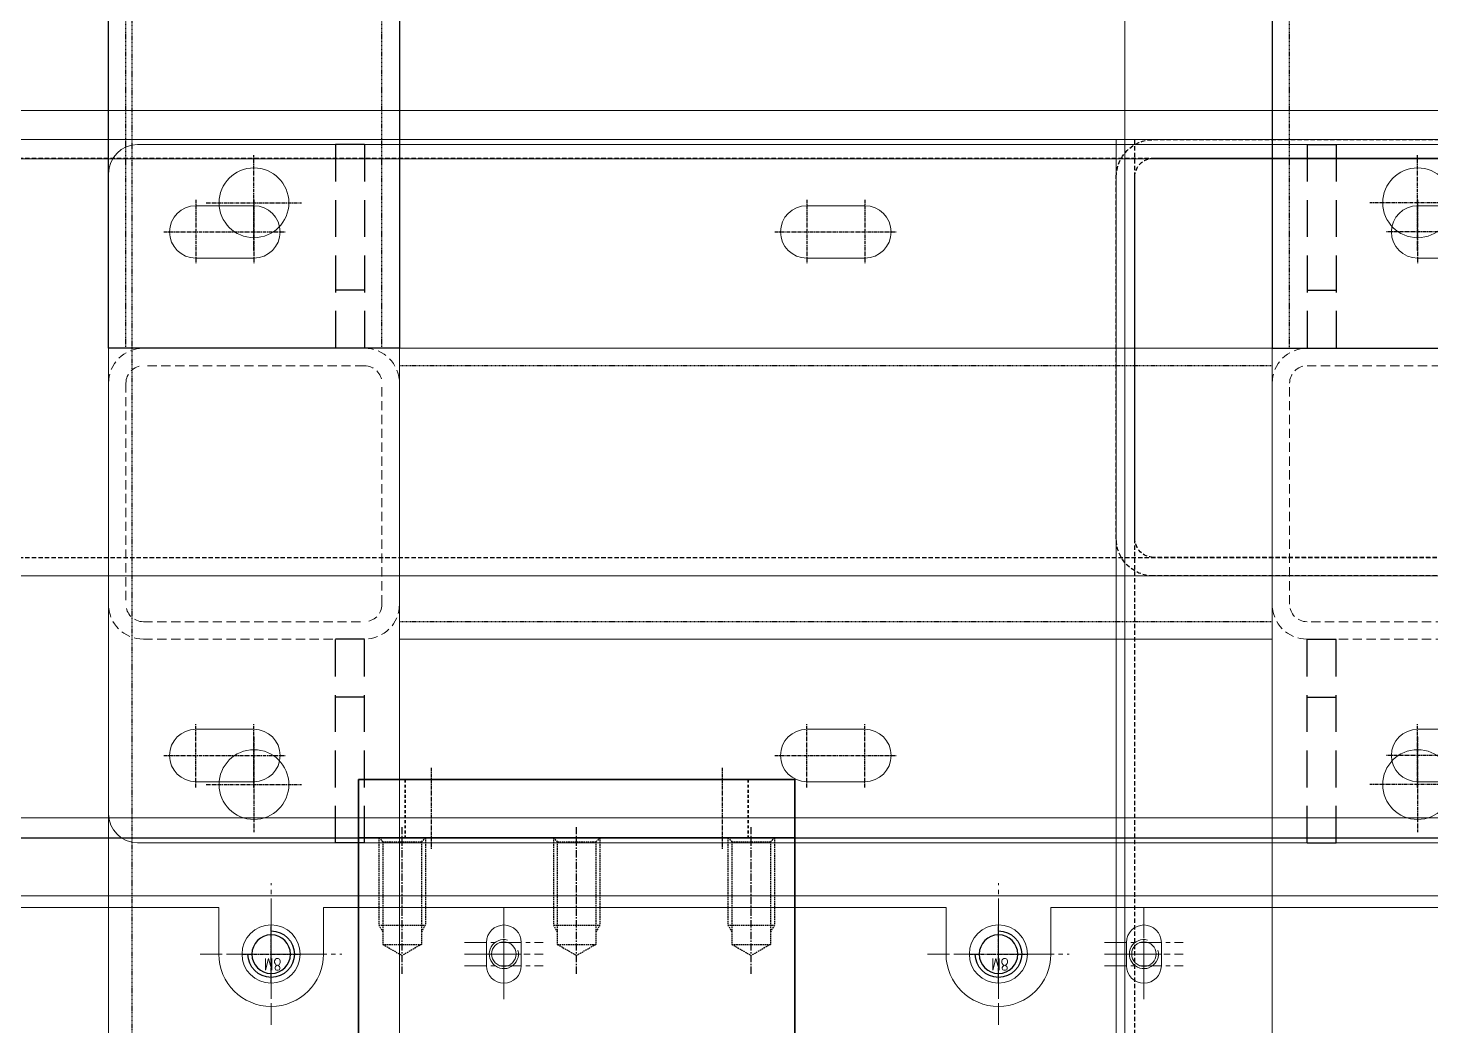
# Model space of a CAD drawing. Header units: millimetres. Extents: x -32759 to 129432, y 390 to 54305.
# Drawn here: x 21828 to 22069.1, y 25594.6 to 25766.1 of the extents above; entities that cross this region are included whole.
import ezdxf

# ---------------------------------------------------------------- set-up
doc = ezdxf.new("R2010")
doc.units = ezdxf.units.MM
for name, pattern in [('CENTER', [2, 1.25, -0.25, 0.25, -0.25]), ('CENTER1', [10, 7, -1, 1, -1]), ('DASHED', [19.05, 12.7, -6.35]), ('H10', [1.75, 1, -0.75]), ('HIDDEN', [0.375, 0.25, -0.125]), ('HIDDEN2', [4.7625, 3.175, -1.5875])]:
    doc.linetypes.add(name, pattern=pattern)
for name, color, linetype in [('01b', 30, 'Continuous'), ('01d', 211, 'Continuous'), ('2', 2, 'DASHED'), ('CL', 1, 'CENTER'), ('FL', 3, 'Continuous'), ('HL', 2, 'HIDDEN')]:
    doc.layers.add(name, color=color, linetype=linetype)
doc.layers.add('7-.35lay', color=5, linetype='Continuous', lineweight=35)
doc.layers.add('_BODY', color=7, linetype='Continuous', lineweight=13)
doc.styles.add('ROAMNS', font='romans.shx', dxfattribs={"width": 0.8, "bigfont": 'whgtxt.shx'})

# ---------------------------------------------------------------- blocks, each defined once
blk = doc.blocks.new('tyuserw')
at = {"ltscale": 0.5}
for p, q in [((207682.54, 29889.07), (206582.54, 29889.07)), ((206582.54, 29814.07), (207682.54, 29814.07))]:
    blk.add_line(p, q, dxfattribs=at)
at = {"layer": 'HL', "ltscale": 3}
for p, q in [((206582.54, 29885.87), (207682.54, 29885.87)), ((206582.54, 29817.27), (207682.54, 29817.27))]:
    blk.add_line(p, q, dxfattribs=at)
blk = doc.blocks.new('78544')
at = {"color": 0, "rotation": 90}
blk.add_blockref('tyuserw', (222093.38, -183538.49), dxfattribs=at)
blk = doc.blocks.new('546YQQR3')
at = {"ltscale": 0.5}
blk.add_line((208098.28, 16766.14), (208098.28, 17591.14), dxfattribs=at)
blk = doc.blocks.new('UYEWS')
blk.add_blockref('546YQQR3', (0, 293.69))
blk = doc.blocks.new('56WERWT')
at = {"ltscale": 0.5}
for p in [(208553.36, 12985.34), (207713.36, 12910.34)]:
    blk.add_line(p, (208553.36, 12910.34), dxfattribs=at)
at = {"layer": 'HL', "ltscale": 3}
blk.add_line((207713.36, 12913.54), (208553.36, 12913.54), dxfattribs=at)
blk = doc.blocks.new('875654')
at = {"layer": 'HL', "ltscale": 3}
for p, q in [((237346.1, 2606.34), (237283.9, 2606.34)), ((237346.1, 2603.14), (237283.9, 2603.14)), ((237277.5, 2599.94), (237277.5, 2537.74)), ((237280.7, 2599.94), (237280.7, 2537.74)), ((237349.3, 2537.74), (237349.3, 2599.94)), ((237352.5, 2537.74), (237352.5, 2599.94)), ((237283.9, 2534.54), (237346.1, 2534.54)), ((237283.9, 2531.34), (237346.1, 2531.34))]:
    blk.add_line(p, q, dxfattribs=at)
for centre, radius, start, end in [((237283.9, 2599.94), 6.4, 90, 180), ((237346.1, 2599.94), 6.4, 0, 90), ((237283.9, 2599.94), 3.2, 90, 180), ((237346.1, 2599.94), 3.2, 0, 90), ((237283.9, 2537.74), 6.4, 180, 270), ((237283.9, 2537.74), 3.2, 180, 270), ((237346.1, 2537.74), 6.4, 270, 0), ((237346.1, 2537.74), 3.2, 270, 0)]:
    blk.add_arc(centre, radius, start, end, dxfattribs=at)
blk = doc.blocks.new('T7ETT')
at = {"ltscale": 0.5}
for p, q in [((208158.87, 18593.09), (206535.87, 18593.09)), ((208158.87, 18593.09), (208158.87, 18518.09)), ((206535.87, 18518.09), (208158.87, 18518.09))]:
    blk.add_line(p, q, dxfattribs=at)
at = {"layer": 'HL', "ltscale": 3}
for p, q in [((206535.87, 18589.89), (208158.87, 18589.89)), ((206535.87, 18521.29), (208158.87, 18521.29))]:
    blk.add_line(p, q, dxfattribs=at)
blk = doc.blocks.new('574534')
for name, p in [('UYEWS', (-13724.46, 3117.63)), ('56WERWT', (-14184.54, 8017.12))]:
    blk.add_blockref(name, p)
at = {"color": 0}
blk.add_blockref('875654', (-42983.68, 18396.12), dxfattribs=at)
at = {"rotation": 90}
blk.add_blockref('T7ETT', (212886.91, -187231.41), dxfattribs=at)
blk = doc.blocks.new('A$C1D586A40')
at = {"color": 1, "linetype": 'CENTER', "ltscale": 3}
for p, q in [((225, 75.94), (225, 51.58)), ((350, 75.94), (350, 51.58)), ((200, 55.76), (200, 71.76)), ((310, 55.76), (310, 71.76)), ((206.75, 65.76), (193.25, 65.76)), ((316.75, 65.76), (303.25, 65.76)), ((206.75, 63.76), (193.25, 63.76)), ((237.18, 63.76), (212.82, 63.76)), ((316.75, 63.76), (303.25, 63.76)), ((362.18, 63.76), (337.82, 63.76)), ((206.75, 61.76), (193.25, 61.76)), ((316.75, 61.76), (303.25, 61.76))]:
    blk.add_line(p, q, dxfattribs=at)
at = {"color": 1, "linetype": 'CENTER1'}
for p, q in [((225, 70.76), (225, 56.76)), ((350, 70.76), (350, 56.76)), ((200, 68.34), (200, 59.19)), ((310, 68.34), (310, 59.19)), ((204.58, 63.76), (195.42, 63.76)), ((218, 63.76), (232, 63.76)), ((314.58, 63.76), (305.42, 63.76)), ((343, 63.76), (357, 63.76))]:
    blk.add_line(p, q, dxfattribs=at)
at = {"color": 3}
for p, q in [((197, 61.76), (197, 65.76)), ((203, 65.76), (203, 61.76)), ((307, 61.76), (307, 65.76)), ((313, 65.76), (313, 61.76)), ((216, 63.76), (216, 55.76)), ((234, 63.76), (234, 55.76)), ((341, 63.76), (341, 55.76)), ((359, 63.76), (359, 55.76)), ((135, 55.76), (216, 55.76)), ((234, 55.76), (341, 55.76)), ((359, 55.76), (466, 55.76))]:
    blk.add_line(p, q, dxfattribs=at)
at = {"color": 2, "ltscale": 10}
blk.add_lwpolyline([(785, 451.31), (785, 633.76), (135, 633.76), (135, 53.76), (785, 53.76), (785, 252.03)], dxfattribs=at)
at = {"color": 2}
for centre in [(225, 63.76), (350, 63.76)]:
    blk.add_circle(centre, 5, dxfattribs=at)
at = {"color": 3}
for centre in [(200, 63.76), (310, 63.76)]:
    blk.add_circle(centre, 2.1, dxfattribs=at)
for centre, radius, start, end in [((225, 63.76), 9, 0, 180), ((350, 63.76), 9, 0, 180), ((200, 65.76), 3, 0, 180), ((310, 65.76), 3, 0, 180), ((200, 61.76), 3, 180, 0), ((310, 61.76), 3, 180, 0)]:
    blk.add_arc(centre, radius, start, end, dxfattribs=at)
for centre in [(200, 63.76), (310, 63.76)]:
    blk.add_arc(centre, 2.5, 255.409, 195.034)
blk = doc.blocks.new('SDFGSDGFDSG')
at = {"color": 2, "linetype": 'H10', "ltscale": 0.5}
for p, q in [((125601.59, 33854.71), (125601.59, 33864.71)), ((125660.59, 33854.71), (125660.59, 33864.71))]:
    blk.add_line(p, q, dxfattribs=at)
at = {"layer": 'CL', "ltscale": 0.5}
for p, q in [((125606.09, 33852.71), (125606.09, 33866.71)), ((125656.09, 33852.71), (125656.09, 33866.71))]:
    blk.add_line(p, q, dxfattribs=at)
blk = doc.blocks.new('CVNBVN')
at = {"ltscale": 0.5}
for p, q in [((125604.09, 33926.71), (125604.09, 33932.71)), ((125613.09, 33932.71), (125613.09, 33926.71))]:
    blk.add_line(p, q, dxfattribs=at)
for centre, start, end in [((125608.59, 33932.71), 0, 180), ((125608.59, 33926.71), 180, 0)]:
    blk.add_arc(centre, 4.5, start, end, dxfattribs=at)
at = {"layer": 'CL', "ltscale": 0.5}
for p, q in [((125608.59, 33921.21), (125608.59, 33938.21)), ((125603.09, 33932.71), (125614.09, 33932.71)), ((125614.09, 33926.71), (125603.09, 33926.71))]:
    blk.add_line(p, q, dxfattribs=at)
blk = doc.blocks.new('sdfgdsfgfdgds')
at = {"ltscale": 0.5}
for p, q in [((125593.59, 33854.71), (125593.59, 33934.71)), ((125593.59, 33934.71), (125668.59, 33934.71)), ((125668.59, 33854.71), (125668.59, 33934.71)), ((125593.59, 33864.71), (125668.59, 33864.71)), ((125593.59, 33854.71), (125668.59, 33854.71))]:
    blk.add_line(p, q, dxfattribs=at)
for name, p in [('CVNBVN', (0, -10)), ('SDFGSDGFDSG', (0, 0))]:
    blk.add_blockref(name, p)
at = {"xscale": -1}
blk.add_blockref('CVNBVN', (251262.18, -10), dxfattribs=at)
blk = doc.blocks.new('XCVBXCVBBCV')
blk.add_circle((150256.28, 21702.5), 3.32)
at = {"layer": 'CL', "ltscale": 0.5}
for p, q in [((150256.28, 21707.5), (150256.28, 21697.5)), ((150251.28, 21702.5), (150261.28, 21702.5))]:
    blk.add_line(p, q, dxfattribs=at)
at = {"layer": 'FL', "color": 1}
blk.add_arc((150256.28, 21702.5), 4, 270, 180, dxfattribs=at)
at = {"color": 2, "insert": (150255.02, 21705.26), "char_height": 2, "width": 5.28, "attachment_point": 1, "style": 'ROAMNS'}
blk.add_mtext('M8', dxfattribs=at)
blk = doc.blocks.new('xcvxvbvcxx')
at = {"layer": 'CL'}
blk.add_line((125871.58, 35269.31), (125846.18, 35269.31), dxfattribs=at)
at = {"layer": 'FL', "color": 2, "linetype": 'HIDDEN'}
for p, q in [((125848.18, 35273.31), (125848.86, 35272.63)), ((125848.18, 35273.31), (125863.18, 35273.31)), ((125848.86, 35272.63), (125848.86, 35265.99)), ((125848.86, 35272.63), (125866.5, 35272.63)), ((125863.18, 35273.31), (125863.18, 35265.31)), ((125863.18, 35273.31), (125864.35, 35272.63)), ((125866.5, 35272.63), (125866.5, 35265.99)), ((125866.5, 35272.63), (125868.42, 35269.31)), ((125866.5, 35265.99), (125868.42, 35269.31)), ((125848.18, 35265.31), (125848.86, 35265.99)), ((125848.18, 35265.31), (125863.18, 35265.31)), ((125848.86, 35265.99), (125866.5, 35265.99)), ((125863.18, 35265.31), (125864.35, 35265.99))]:
    blk.add_line(p, q, dxfattribs=at)
blk = doc.blocks.new('asdfassas')
at = {"ltscale": 0.5}
blk.add_line((129956.24, 39725.74), (130716.24, 39725.74), dxfattribs=at)
for p in [(-19770.04, 18043.25), (-19645.04, 18043.25)]:
    blk.add_blockref('XCVBXCVBBCV', p)
at = {"rotation": 90}
for p in [(165778.05, -86122.44), (165808.05, -86122.44), (165838.05, -86122.44)]:
    blk.add_blockref('xcvxvbvcxx', p, dxfattribs=at)
blk = doc.blocks.new('XCVBXCVBXCVBCXCBCXB')
at = {"layer": '01d'}
blk.add_blockref('asdfassas', (6141.43, -3692.74), dxfattribs=at)
at = {"layer": '7-.35lay'}
blk.add_blockref('sdfgdsfgfdgds', (11049.08, 2168.29), dxfattribs=at)
blk = doc.blocks.new('7RYT')
blk.add_blockref('XCVBXCVBXCVBCXCBCXB', (170827.6, -771.94))
at = {"ltscale": 0.5, "xscale": -1}
blk.add_blockref('A$C1D586A40', (307805.26, 35217.29), dxfattribs=at)
blk = doc.blocks.new('A$C40CC65C4')
at = {"color": 5}
blk.add_line((496.89, 46.15), (39.31, 46.15), dxfattribs=at)
blk = doc.blocks.new('cvxbxcbvbcx')
at = {"ltscale": 0.5}
for p, q in [((272564.95, 852.12), (272564.95, 857.12)), ((272564.95, 857.12), (272599.95, 857.12)), ((272589.95, 852.12), (272589.95, 857.12)), ((272599.95, 852.12), (272599.95, 857.12)), ((272564.95, 852.12), (272599.95, 852.12))]:
    blk.add_line(p, q, dxfattribs=at)
blk = doc.blocks.new('A$C4BC96E53')
at = {"ltscale": 0.5}
for p, q in [((0, 100), (0, 0)), ((0, 100), (50, 100)), ((50, 0), (50, 100)), ((0, 0), (50, 0))]:
    blk.add_line(p, q, dxfattribs=at)
at = {"layer": 'HL', "ltscale": 0.5}
for p, q in [((3, 0), (3, 100)), ((47, 0), (47, 100))]:
    blk.add_line(p, q, dxfattribs=at)
blk = doc.blocks.new('asdfasfsaf')
at = {"ltscale": 0.5}
for p, q in [((146035.57, 26838.89), (146035.57, 26688.89)), ((146085.57, 26838.89), (146035.57, 26838.89)), ((146085.57, 26688.89), (146085.57, 26838.89)), ((146085.57, 26688.89), (146035.57, 26688.89))]:
    blk.add_line(p, q, dxfattribs=at)
at = {"layer": 'HL', "ltscale": 0.5}
for p, q in [((146038.57, 26838.89), (146038.57, 26688.89)), ((146082.57, 26838.89), (146082.57, 26688.89))]:
    blk.add_line(p, q, dxfattribs=at)
blk = doc.blocks.new('cvnvbncncv')
at = {"ltscale": 0.5}
blk.add_circle((273246.11, 1122.79), 6, dxfattribs=at)
at = {"layer": 'CL', "ltscale": 0.5}
for p, q in [((273246.11, 1130.99), (273246.11, 1114.59)), ((273237.91, 1122.79), (273254.31, 1122.79))]:
    blk.add_line(p, q, dxfattribs=at)
blk = doc.blocks.new('A$C4ACD365A')
at = {"ltscale": 0.5}
for p, q in [((596, 50), (0, 50)), ((596, 50), (0, 50)), ((25, 0), (571, 0))]:
    blk.add_line(p, q, dxfattribs=at)
at = {"layer": 'HL', "ltscale": 0.5}
blk.add_line((596, 46), (0, 46), dxfattribs=at)
at = {"extrusion": (0, 0, -1), "zscale": -1}
blk.add_blockref('cvnvbncncv', (-273331.11, -1097.79), dxfattribs=at)
blk.add_blockref('cvnvbncncv', (-273061.11, -1097.79))
blk = doc.blocks.new('SDFGSFGD')
at = {"ltscale": 0.5}
for p, q in [((133133.74, -4724.9), (133133.74, -4714.9)), ((133142.74, -4724.9), (133142.74, -4714.9))]:
    blk.add_line(p, q, dxfattribs=at)
for centre, start, end in [((133138.24, -4714.9), 0, 180), ((133138.24, -4724.9), 180, 0)]:
    blk.add_arc(centre, 4.5, start, end, dxfattribs=at)
at = {"layer": 'CL', "ltscale": 0.5}
for p, q in [((133138.24, -4730.4), (133138.24, -4709.4)), ((133132.74, -4714.9), (133143.74, -4714.9)), ((133132.74, -4724.9), (133143.74, -4724.9))]:
    blk.add_line(p, q, dxfattribs=at)
blk = doc.blocks.new('SDFGSDGFSDGGF')
at = {"ltscale": 0.5}
for p, q in [((133123.24, -4844.9), (133123.24, -4604.9)), ((133243.24, -4604.9), (133243.24, -4844.9)), ((133238.24, -4849.9), (133128.24, -4849.9))]:
    blk.add_line(p, q, dxfattribs=at)
for centre, start, end in [((133128.24, -4844.9), 180, 270), ((133238.24, -4844.9), 270, 0)]:
    blk.add_arc(centre, 5, start, end, dxfattribs=at)
at = {"xscale": -1, "rotation": 180}
blk.add_blockref('SDFGSFGD', (0, -9339.8), dxfattribs=at)
at = {"rotation": 180}
blk.add_blockref('SDFGSFGD', (266366.47, -9339.8), dxfattribs=at)
for p in [(0, -5), (0, -110)]:
    blk.add_blockref('SDFGSFGD', p)
at = {"xscale": -1}
for p in [(266366.47, -5), (266366.47, -110)]:
    blk.add_blockref('SDFGSFGD', p, dxfattribs=at)
blk = doc.blocks.new('DSFGDFGSDGSDSG')
at = {"color": 2, "linetype": 'HIDDEN2', "ltscale": 0.5}
for p, q in [((129294.6, -718.17), (129294.6, -756.17)), ((129297.6, -718.17), (129297.6, -756.17)), ((129341.6, -756.17), (129341.6, -718.17)), ((129344.6, -756.17), (129344.6, -718.17)), ((129300.6, -759.17), (129338.6, -759.17)), ((129300.6, -762.17), (129338.6, -762.17)), ((129300.6, -912.17), (129338.6, -912.17)), ((129300.6, -915.17), (129338.6, -915.17)), ((129294.6, -956.17), (129294.6, -918.17)), ((129297.6, -956.17), (129297.6, -918.17)), ((129341.6, -918.17), (129341.6, -956.17)), ((129344.6, -918.17), (129344.6, -956.17)), ((129338.6, -959.17), (129300.6, -959.17)), ((129338.6, -962.17), (129300.6, -962.17))]:
    blk.add_line(p, q, dxfattribs=at)
at = {"ltscale": 0.5}
blk.add_line((129374.6, -962.17), (129264.6, -962.17), dxfattribs=at)
at = {"color": 2, "linetype": 'HIDDEN2', "ltscale": 0.5}
for centre, radius, start, end in [((129300.6, -756.17), 6, 180, 270), ((129300.6, -756.17), 3, 180, 270), ((129338.6, -756.17), 6, 270, 0), ((129338.6, -756.17), 3, 270, 0), ((129300.6, -918.17), 6, 90, 180), ((129338.6, -918.17), 6, 0, 90), ((129300.6, -918.17), 3, 90, 180), ((129338.6, -918.17), 3, 0, 90), ((129300.6, -956.17), 6, 180, 270), ((129300.6, -956.17), 3, 180, 270), ((129338.6, -956.17), 6, 270, 0), ((129338.6, -956.17), 3, 270, 0)]:
    blk.add_arc(centre, radius, start, end, dxfattribs=at)
at = {"ltscale": 0.5}
blk.add_blockref('A$C4ACD365A', (129184.6, -762.17), dxfattribs=at)
for name, p in [('SDFGSDGFSDGGF', (-3863.64, 3887.73)), ('asdfasfsaf', (-16740.97, -27601.06))]:
    blk.add_blockref(name, p)
at = {"ltscale": 0.5, "xscale": -1, "rotation": 180}
blk.add_blockref('A$C4ACD365A', (129184.6, -912.17), dxfattribs=at)
at = {"layer": '01b', "ltscale": 0.5, "xscale": -1, "rotation": 270}
blk.add_blockref('A$C4BC96E53', (129344.6, -762.17), dxfattribs=at)
at = {"layer": '01b', "ltscale": 0.5, "rotation": 270}
blk.add_blockref('A$C4BC96E53', (129344.6, -912.17), dxfattribs=at)
at = {"layer": '2'}
blk.add_blockref('cvxbxcbvbcx', (-143305.35, -1608.29), dxfattribs=at)
at = {"layer": '2', "xscale": -1}
blk.add_blockref('cvxbxcbvbcx', (401944.55, -1608.29), dxfattribs=at)
at = {"layer": '2', "xscale": -1, "rotation": 180}
blk.add_blockref('cvxbxcbvbcx', (-143305.35, -66.04), dxfattribs=at)
at = {"layer": '2', "rotation": 180}
blk.add_blockref('cvxbxcbvbcx', (401944.55, -66.04), dxfattribs=at)
blk = doc.blocks.new('A$C6B1324E4')
at = {"ltscale": 0.5, "rotation": 90}
blk.add_blockref('A$C40CC65C4', (249.85, 254.31), dxfattribs=at)
at = {"ltscale": 0.5, "xscale": -1, "rotation": 270}
blk.add_blockref('A$C40CC65C4', (270.85, 254.31), dxfattribs=at)
blk.add_blockref('DSFGDFGSDGSDSG', (-129060.16, 1364.43))
blk = doc.blocks.new('y8e5ey')
at = {"color": 1, "ltscale": 0.5}
blk.add_line((96596.395, 11038.01), (96596.395, 15502.823), dxfattribs=at)
for name, p, rotation in [('78544', (120364.948, -179805.35), 90), ('574534', (117525.357, -181894.861), 90), ('7RYT', (404198.408, 47615.019), 180.0000000000476)]:
    blk.add_blockref(name, p, dxfattribs=dict(rotation=rotation))
at = {"ltscale": 0.5, "rotation": 90}
blk.add_blockref('A$C6B1324E4', (97173.359, 12153.659), dxfattribs=at)
blk = doc.blocks.new('1')
at = {"color": 6, "xscale": -1}
blk.add_blockref('y8e5ey', (100575.763, -6800.077), dxfattribs=at)
blk = doc.blocks.new('sdfgsdfgcxvxbxcv')
at = {"color": 1, "ltscale": 0.5}
blk.add_line((270360.406, 137030.925), (270360.406, 141495.738), dxfattribs=at)
blk.add_blockref('1', (266381.038, 132792.991))

msp = doc.modelspace()

# ---------------------------------------------------------------- block references
at = {"layer": '_BODY'}
msp.add_blockref('sdfgsdfgcxvxbxcv', (-248343.91, -112719.97), dxfattribs=at)

doc.saveas('drawing.dxf')
